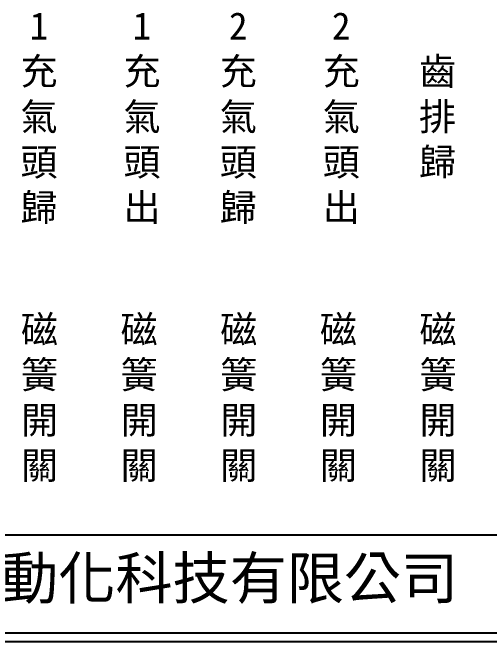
# Model space of a CAD drawing. Extents: x 275 to 562, y 265 to 469.
# Drawn here: x 339.7 to 408, y 264.9 to 355 of the extents above; entities that cross this region are included whole.
import ezdxf

# ---------------------------------------------------------------- set-up
doc = ezdxf.new("R2010")
doc.units = 0
doc.layers.add('圖框層', color=7, linetype='CONTINUOUS')
doc.layers.add('標尺寸層', color=3, linetype='CONTINUOUS')
doc.styles.add('CNS', font='romanc.shx', dxfattribs={"bigfont": 'chineset.shx'})
doc.styles.add('STSL', font='kaiu.ttf')

msp = doc.modelspace()

# ---------------------------------------------------------------- linework, layer by layer
at = {"layer": '圖框層', "color": 7}
for p, q in [((276.148, 280.195), (560.648, 280.195)), ((276.148, 266.195), (560.648, 266.195)), ((274.898, 264.945), (561.898, 264.945))]:
    msp.add_line(p, q, dxfattribs=at)

# ---------------------------------------------------------------- texts
at = {"layer": '圖框層', "color": 4, "style": 'STSL'}
msp.add_text('泓陞自動化科技有限公司', height=6, dxfattribs=at).set_placement((313.501, 271.022))
at = {"layer": '標尺寸層', "color": 7, "char_height": 3.9, "attachment_point": 5, "style": 'CNS'}
for s, insert, width in [('{\\fDFKai-SB|b0|i0|c136|p65;2充氣頭歸}', (372.021, 339.93), 6.57065), ('{\\fDFKai-SB|b0|i0|c136|p65;2充氣頭出}', (386.78, 339.93), 6.57065), ('{\\fDFKai-SB|b0|i0|c136|p65;1充氣頭歸}', (343.465, 339.93), 6.57065), ('{\\fDFKai-SB|b0|i0|c136|p65;1充氣頭出}', (358.225, 339.93), 6.57065), ('{\\fDFKai-SB|b0|i0|c136|p65;齒排歸}', (400.576, 339.93), 6.57065), ('{\\fDFKai-SB|b0|i0|c136|p65;磁簧開關}', (343.535, 299.694), 4.96081), ('{\\fDFKai-SB|b0|i0|c136|p65;磁簧開關}', (357.817, 299.694), 4.96081), ('{\\fDFKai-SB|b0|i0|c136|p65;磁簧開關}', (372.091, 299.694), 4.96081), ('{\\fDFKai-SB|b0|i0|c136|p65;磁簧開關}', (386.372, 299.694), 4.96081), ('{\\fDFKai-SB|b0|i0|c136|p65;磁簧開關}', (400.646, 299.694), 4.96081)]:
    msp.add_mtext(s, dxfattribs=dict(at, insert=insert, width=width))

doc.saveas('drawing.dxf')
